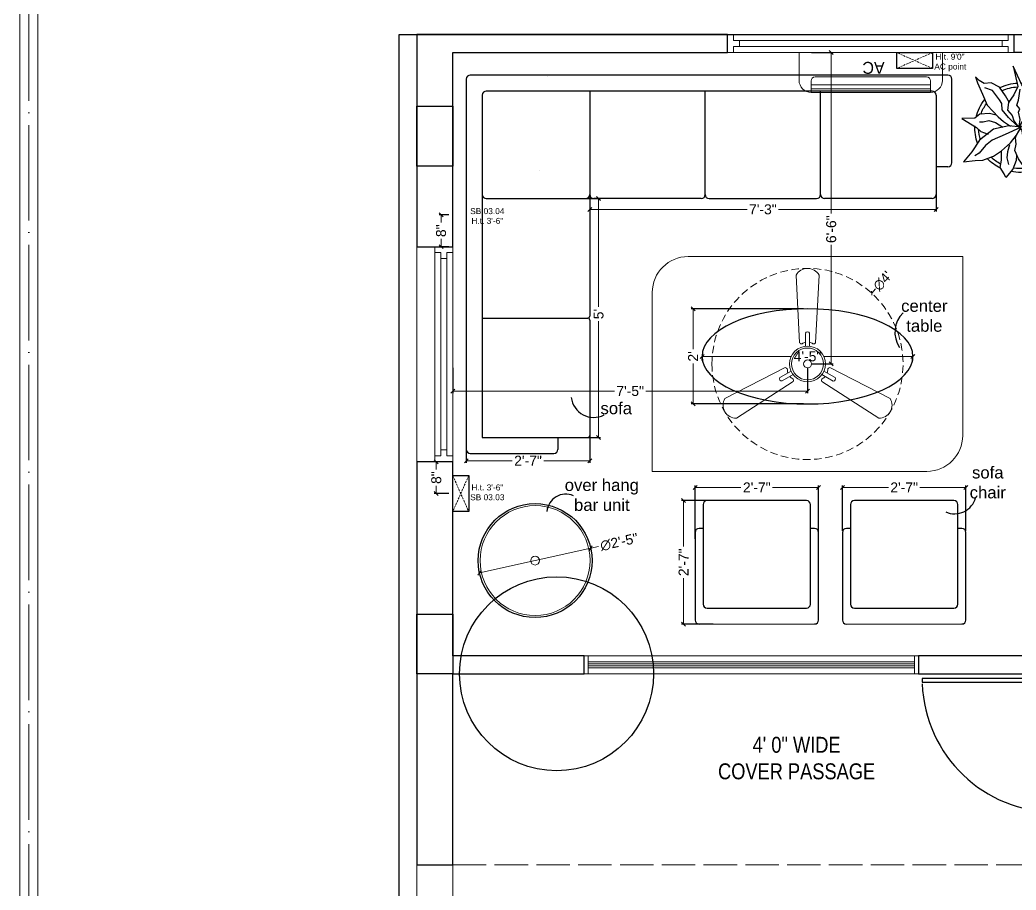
# Model space of a CAD drawing. Header units: millimetres. Extents: x 56222 to 3066687, y -650199 to -121287.
# Drawn here: x 149261.3 to 149511.6, y -178920.4 to -178701.8 of the extents above; entities that cross this region are included whole.
import ezdxf

# ---------------------------------------------------------------- set-up
doc = ezdxf.new("R2010")
doc.units = ezdxf.units.MM
doc.header["$MEASUREMENT"] = 0
doc.header["$PDMODE"] = 35
for name, pattern in [('ACAD_ISO02W100', [15, 12, -3]), ('ACAD_ISO04W100', [30, 24, -3, 0, -3]), ('DASHED', [0.75, 0.5, -0.25]), ('DASHED2', [0.375, 0.25, -0.125])]:
    doc.linetypes.add(name, pattern=pattern)
doc.layers.get('Defpoints').update_dxf_attribs({"color": 220})
doc.layers.add('AR DOOR', color=40, linetype='Continuous')
doc.layers.add('AR ELE-5', color=134, linetype='Continuous')
for name, color, linetype, lineweight in [('COLUMN', 1, 'Continuous', 30), ('dim05', 1, 'Continuous', 13), ('el', 7, 'Continuous', 20), ('ELEC-wires', 1, 'DASHED2', 13), ('Electrical', 84, 'Continuous', 30), ('FIRST FLOOR ( DW_RAIL )', 7, 'Continuous', 9), ('FIRST FLOOR ( TEXT )', 7, 'Continuous', 9), ('FUR', 250, 'Continuous', 0), ('FURNITURE', 32, 'Continuous', 9), ('GROUND FLOOR', 7, 'Continuous', 9), ('Labelling', 1, 'Continuous', 25), ('SECOND FLOOR', 7, 'Continuous', 9), ('SECOND FLOOR  ( PLINE )', 251, 'Continuous', 30), ('SECOND FLOOR ( DW_RAIL )', 7, 'Continuous', 9), ('Text', 7, 'Continuous', 15), ('wall', 7, 'Continuous', 30), ('XX~SLAB ( BEAM )~ ( DIM )', 7, 'Continuous', 9)]:
    doc.layers.add(name, color=color, linetype=linetype, lineweight=lineweight)
doc.layers.add('XX~SLAB ( PLINE )', color=251, linetype='Continuous', plot=False)
doc.styles.add('Arial', font='arial.ttf')
doc.styles.add('century g', font='GOTHIC.TTF')
doc.styles.add('KATHA', font='swissc.ttf')
doc.styles.get("Standard").update_dxf_attribs({"font": 'arial.ttf', "height": 6})
doc.styles.add('style4', font='ARIALN.TTF')
doc.styles.add('TEXT', font='eurr____.ttf')
doc.dimstyles.new('Archana', dxfattribs={"dimtxt": 2, "dimasz": 0.75, "dimexe": 0.5, "dimexo": 0.5, "dimgap": 0, "dimtad": 0, "dimzin": 0, "dimdsep": 46, "dimlunit": 4, "dimtxsty": 'century g', "dimblk": 'OBLIQUE', "dimcen": 0, "dimdle": 1, "dimclrd": 256, "dimclre": 256, "dimclrt": 256, "dimadec": 0, "dimazin": 0, "dimtfac": 1, "dimtofl": 0, "dimtmove": 1, "dimatfit": 3, "dimfxl": 1, "dimfxlon": 1, "dimtolj": 1, "dimtzin": 0, "dimlwd": -1, "dimlwe": -1, "dimarcsym": 0})
doc.dimstyles.new('ISO-25', dxfattribs={"dimtxt": 2.5, "dimasz": 1, "dimexe": 0.5, "dimexo": 1, "dimtad": 0, "dimdec": 1, "dimlunit": 4, "dimtxsty": 'Standard', "dimblk": 'OBLIQUE', "dimcen": 2.5, "dimclrd": 1, "dimclre": 1, "dimclrt": 5, "dimadec": 0, "dimazin": 0, "dimtfac": 1, "dimtdec": 1, "dimtmove": 0, "dimatfit": 3, "dimfxl": 1, "dimlwd": -1, "dimarcsym": 0})

# ---------------------------------------------------------------- blocks, each defined once
blk = doc.blocks.new('*U255')
for points in [[(0, 0), (0, 1120), (-30, 1120), (-30, 0)], [(40, 0), (0, 0), (0, -30), (-10, -30), (-10, -100), (40, -100)], [(-1160, 0), (-1120, 0), (-1120, -30), (-1110, -30), (-1110, -100), (-1160, -100)]]:
    blk.add_lwpolyline(points, close=True)
at = {"layer": 'AR ELE-5', "linetype": 'ByBlock', "ltscale": 15}
blk.add_arc((1.6, -0.7), 1121.6, 92.37301, 179.96526, dxfattribs=at)
blk = doc.blocks.new('_Oblique')
at = {"layer": 'wall', "color": 0, "lineweight": -2}
blk.add_line((-0.5, -0.5), (0.5, 0.5), dxfattribs=at)
blk = doc.blocks.new('*D1003')
at = {"layer": 'Defpoints', "color": 0, "lineweight": 30, "transparency": 16777216}
for p in [(149395.87, -178746.72), (149406.68, -178746.72), (149395.87, -178806.72)]:
    blk.add_point(p, dxfattribs=at)
at = {"layer": 'dim05', "color": 1, "linetype": 'Continuous', "lineweight": -2, "transparency": 16777216}
for p, q in [((149396.87, -178746.72), (149407.18, -178746.72)), ((149396.87, -178806.72), (149407.18, -178806.72))]:
    blk.add_line(p, q, dxfattribs=at)
at = {"layer": 'dim05', "color": 1, "linetype": 'Continuous', "transparency": 16777216}
for p, q in [((149406.68, -178746.72), (149406.68, -178773.94)), ((149406.68, -178806.72), (149406.68, -178777.49))]:
    blk.add_line(p, q, dxfattribs=at)
at = {"layer": 'dim05', "color": 1, "transparency": 16777216}
for p, rotation in [((149406.68, -178746.72), 90), ((149406.68, -178806.72), 270)]:
    blk.add_blockref('_Oblique', p, dxfattribs=dict(at, rotation=rotation))
at = {"layer": 'dim05', "color": 5, "lineweight": 25, "transparency": 16777216, "insert": (149406.68, -178775.72), "char_height": 2.5, "attachment_point": 5, "rotation": 90, "style": 'Arial'}
blk.add_mtext("5'", dxfattribs=at)
blk = doc.blocks.new('*D1004')
at = {"layer": 'Defpoints', "color": 0, "lineweight": 30, "transparency": 16777216}
for p in [(149491.46, -178733.96), (149404.46, -178749.42), (149491.46, -178749.42)]:
    blk.add_point(p, dxfattribs=at)
at = {"layer": 'dim05', "color": 1, "linetype": 'Continuous', "lineweight": -2, "transparency": 16777216}
for p, q in [((149491.46, -178734.96), (149491.46, -178749.92)), ((149404.46, -178748.42), (149404.46, -178748.92))]:
    blk.add_line(p, q, dxfattribs=at)
at = {"layer": 'dim05', "color": 1, "linetype": 'Continuous', "transparency": 16777216}
for p, q in [((149404.46, -178749.42), (149444.02, -178749.42)), ((149491.46, -178749.42), (149451.9, -178749.42))]:
    blk.add_line(p, q, dxfattribs=at)
at = {"layer": 'dim05', "color": 1, "transparency": 16777216, "rotation": 180}
blk.add_blockref('_Oblique', (149404.46, -178749.42), dxfattribs=at)
at = {"layer": 'dim05', "color": 1, "transparency": 16777216}
blk.add_blockref('_Oblique', (149491.46, -178749.42), dxfattribs=at)
at = {"layer": 'dim05', "color": 5, "lineweight": 25, "transparency": 16777216, "insert": (149447.96, -178749.42), "char_height": 2.5, "attachment_point": 5, "style": 'Arial'}
blk.add_mtext('7\'-3"', dxfattribs=at)
blk = doc.blocks.new('*D1005')
at = {"layer": 'Defpoints', "color": 0, "lineweight": 30, "transparency": 16777216}
for p in [(149373.46, -178800.33), (149404.46, -178801.78), (149404.46, -178812.54)]:
    blk.add_point(p, dxfattribs=at)
at = {"layer": 'dim05', "color": 1, "linetype": 'Continuous', "lineweight": -2, "transparency": 16777216}
for p, q in [((149373.46, -178801.33), (149373.46, -178813.04)), ((149404.46, -178802.78), (149404.46, -178813.04))]:
    blk.add_line(p, q, dxfattribs=at)
at = {"layer": 'dim05', "color": 1, "linetype": 'Continuous', "transparency": 16777216}
for p, q in [((149373.46, -178812.54), (149384.99, -178812.54)), ((149404.46, -178812.54), (149392.93, -178812.54))]:
    blk.add_line(p, q, dxfattribs=at)
at = {"layer": 'dim05', "color": 1, "transparency": 16777216, "rotation": 180}
blk.add_blockref('_Oblique', (149373.46, -178812.54), dxfattribs=at)
at = {"layer": 'dim05', "color": 1, "transparency": 16777216}
blk.add_blockref('_Oblique', (149404.46, -178812.54), dxfattribs=at)
at = {"layer": 'dim05', "color": 5, "lineweight": 25, "transparency": 16777216, "insert": (149388.96, -178812.54), "char_height": 2.5, "attachment_point": 5, "style": 'Arial'}
blk.add_mtext('2\'-7"', dxfattribs=at)
blk = doc.blocks.new('*D1006')
at = {"layer": 'Defpoints', "color": 0, "lineweight": 30, "transparency": 16777216}
for p in [(149432.7, -178786.35), (149485.65, -178786.35), (149485.65, -178786.35)]:
    blk.add_point(p, dxfattribs=at)
at = {"layer": 'dim05', "color": 1, "linetype": 'Continuous', "transparency": 16777216}
for p, q in [((149432.7, -178786.35), (149455.18, -178786.35)), ((149485.65, -178786.35), (149463.17, -178786.35))]:
    blk.add_line(p, q, dxfattribs=at)
at = {"layer": 'dim05', "color": 1, "linetype": 'Continuous', "lineweight": -2, "transparency": 16777216}
for p, q in [((149432.7, -178787.35), (149432.7, -178786.85)), ((149485.65, -178787.35), (149485.65, -178786.85))]:
    blk.add_line(p, q, dxfattribs=at)
at = {"layer": 'dim05', "color": 1, "transparency": 16777216, "rotation": 180}
blk.add_blockref('_Oblique', (149432.7, -178786.35), dxfattribs=at)
at = {"layer": 'dim05', "color": 1, "transparency": 16777216}
blk.add_blockref('_Oblique', (149485.65, -178786.35), dxfattribs=at)
at = {"layer": 'dim05', "color": 5, "lineweight": 25, "transparency": 16777216, "insert": (149459.17, -178786.35), "char_height": 2.5, "attachment_point": 5, "style": 'Arial'}
blk.add_mtext('4\'-5"', dxfattribs=at)
blk = doc.blocks.new('*D1007')
at = {"layer": 'Defpoints', "color": 0, "lineweight": 30, "transparency": 16777216}
for p in [(149459.17, -178774.39), (149430.42, -178798.3), (149459.17, -178798.3)]:
    blk.add_point(p, dxfattribs=at)
at = {"layer": 'dim05', "color": 1, "linetype": 'Continuous', "lineweight": -2, "transparency": 16777216}
for p, q in [((149458.17, -178774.39), (149429.92, -178774.39)), ((149458.17, -178798.3), (149429.92, -178798.3))]:
    blk.add_line(p, q, dxfattribs=at)
at = {"layer": 'dim05', "color": 1, "linetype": 'Continuous', "transparency": 16777216}
for p, q in [((149430.42, -178774.39), (149430.42, -178784.55)), ((149430.42, -178798.3), (149430.42, -178788.14))]:
    blk.add_line(p, q, dxfattribs=at)
at = {"layer": 'dim05', "color": 1, "transparency": 16777216}
for p, rotation in [((149430.42, -178774.39), 90), ((149430.42, -178798.3), 270)]:
    blk.add_blockref('_Oblique', p, dxfattribs=dict(at, rotation=rotation))
at = {"layer": 'dim05', "color": 5, "lineweight": 25, "transparency": 16777216, "insert": (149430.42, -178786.35), "char_height": 2.5, "attachment_point": 5, "rotation": 90, "style": 'Arial'}
blk.add_mtext("2'", dxfattribs=at)
blk = doc.blocks.new('*D1008')
at = {"layer": 'Defpoints', "color": 0, "lineweight": 30, "transparency": 16777216}
for p in [(149467.95, -178819.25), (149467.95, -178831.17), (149498.96, -178831.17)]:
    blk.add_point(p, dxfattribs=at)
at = {"layer": 'dim05', "color": 1, "linetype": 'Continuous', "lineweight": -2, "transparency": 16777216}
for p, q in [((149467.95, -178830.17), (149467.95, -178818.75)), ((149498.96, -178830.17), (149498.96, -178818.75))]:
    blk.add_line(p, q, dxfattribs=at)
at = {"layer": 'dim05', "color": 1, "linetype": 'Continuous', "transparency": 16777216}
for p, q in [((149467.95, -178819.25), (149479.49, -178819.25)), ((149498.96, -178819.25), (149487.42, -178819.25))]:
    blk.add_line(p, q, dxfattribs=at)
at = {"layer": 'dim05', "color": 1, "transparency": 16777216, "rotation": 180}
blk.add_blockref('_Oblique', (149467.95, -178819.25), dxfattribs=at)
at = {"layer": 'dim05', "color": 1, "transparency": 16777216}
blk.add_blockref('_Oblique', (149498.96, -178819.25), dxfattribs=at)
at = {"layer": 'dim05', "color": 5, "lineweight": 25, "transparency": 16777216, "insert": (149483.45, -178819.25), "char_height": 2.5, "attachment_point": 5, "style": 'Arial'}
blk.add_mtext('2\'-7"', dxfattribs=at)
blk = doc.blocks.new('*D1009')
at = {"layer": 'Defpoints', "color": 0, "lineweight": 30, "transparency": 16777216}
for p in [(149461.94, -178819.25), (149430.92, -178833.17), (149461.94, -178833.17)]:
    blk.add_point(p, dxfattribs=at)
at = {"layer": 'dim05', "color": 1, "linetype": 'Continuous', "lineweight": -2, "transparency": 16777216}
for p, q in [((149430.92, -178832.17), (149430.92, -178818.75)), ((149461.94, -178832.17), (149461.94, -178818.75))]:
    blk.add_line(p, q, dxfattribs=at)
at = {"layer": 'dim05', "color": 1, "linetype": 'Continuous', "transparency": 16777216}
for p, q in [((149430.92, -178819.25), (149442.46, -178819.25)), ((149461.94, -178819.25), (149450.4, -178819.25))]:
    blk.add_line(p, q, dxfattribs=at)
at = {"layer": 'dim05', "color": 1, "transparency": 16777216, "rotation": 180}
blk.add_blockref('_Oblique', (149430.92, -178819.25), dxfattribs=at)
at = {"layer": 'dim05', "color": 1, "transparency": 16777216}
blk.add_blockref('_Oblique', (149461.94, -178819.25), dxfattribs=at)
at = {"layer": 'dim05', "color": 5, "lineweight": 25, "transparency": 16777216, "insert": (149446.43, -178819.25), "char_height": 2.5, "attachment_point": 5, "style": 'Arial'}
blk.add_mtext('2\'-7"', dxfattribs=at)
blk = doc.blocks.new('*D1010')
at = {"layer": 'Defpoints', "color": 0, "lineweight": 30, "transparency": 16777216}
for p in [(149436.46, -178822.56), (149428.03, -178853.56), (149436.47, -178853.56)]:
    blk.add_point(p, dxfattribs=at)
at = {"layer": 'dim05', "color": 1, "linetype": 'Continuous', "lineweight": -2, "transparency": 16777216}
for p, q in [((149435.46, -178822.56), (149427.53, -178822.56)), ((149435.47, -178853.56), (149427.53, -178853.56))]:
    blk.add_line(p, q, dxfattribs=at)
at = {"layer": 'dim05', "color": 1, "linetype": 'Continuous', "transparency": 16777216}
for p, q in [((149428.03, -178822.56), (149428.03, -178834.09)), ((149428.03, -178853.56), (149428.03, -178842.03))]:
    blk.add_line(p, q, dxfattribs=at)
at = {"layer": 'dim05', "color": 1, "transparency": 16777216}
for p, rotation in [((149428.03, -178822.56), 90), ((149428.03, -178853.56), 270)]:
    blk.add_blockref('_Oblique', p, dxfattribs=dict(at, rotation=rotation))
at = {"layer": 'dim05', "color": 5, "lineweight": 25, "transparency": 16777216, "insert": (149428.03, -178838.06), "char_height": 2.5, "attachment_point": 5, "rotation": 90, "style": 'Arial'}
blk.add_mtext('2\'-7"', dxfattribs=at)
blk = doc.blocks.new('ARPLS010')
at = {"linetype": 'ByBlock'}
for p, q in [((0.121, 0.605), (-0.013, 0.459)), ((0.179, 0.666), (0.121, 0.605)), ((0.174, 0.573), (0.179, 0.666)), ((0.2, 0.432), (0.174, 0.573)), ((-0.278, 0.467), (-0.295, 0.42)), ((-0.248, 0.54), (-0.278, 0.467)), ((-0.182, 0.493), (-0.248, 0.54)), ((-0.222, 0.484), (-0.164, 0.347)), ((-0.125, 0.459), (-0.182, 0.493)), ((-0.072, 0.404), (-0.125, 0.459)), ((-0.013, 0.459), (-0.044, 0.336)), ((0.077, 0.412), (0.091, 0.447)), ((0.091, 0.447), (0.125, 0.522)), ((0.484, 0.459), (0.409, 0.44)), ((0.542, 0.434), (0.484, 0.459)), ((-0.295, 0.42), (-0.302, 0.309)), ((-0.164, 0.347), (-0.139, 0.295)), ((-0.038, 0.302), (-0.072, 0.404)), ((-0.044, 0.336), (-0.049, 0.232)), ((0.082, 0.358), (0.077, 0.412)), ((0.08, 0.288), (0.082, 0.358)), ((0.203, 0.352), (0.2, 0.432)), ((0.204, 0.254), (0.203, 0.352)), ((0.33, 0.38), (0.252, 0.313)), ((0.409, 0.44), (0.33, 0.38)), ((0.425, 0.373), (0.356, 0.269)), ((0.459, 0.303), (0.485, 0.354)), ((0.485, 0.354), (0.533, 0.42)), ((0.533, 0.42), (0.542, 0.434)), ((-0.469, 0.226), (-0.643, 0.216)), ((-0.362, 0.24), (-0.469, 0.226)), ((-0.278, 0.254), (-0.362, 0.24)), ((-0.302, 0.309), (-0.276, 0.258)), ((-0.21, 0.227), (-0.278, 0.254)), ((-0.132, 0.18), (-0.21, 0.227)), ((-0.139, 0.295), (-0.08, 0.131)), ((-0.049, 0.232), (-0.065, 0.135)), ((0.015, 0.209), (0.08, 0.288)), ((0.16, 0.165), (0.204, 0.254)), ((0.252, 0.313), (0.216, 0.287)), ((0.356, 0.269), (0.318, 0.213)), ((0.432, 0.176), (0.459, 0.236)), ((0.459, 0.236), (0.459, 0.303)), ((-0.643, 0.216), (-0.485, 0.134)), ((-0.359, 0.148), (-0.49, 0.172)), ((-0.485, 0.134), (-0.433, 0.051)), ((-0.287, 0.106), (-0.359, 0.148)), ((-0.063, 0.111), (-0.132, 0.18)), ((-0.065, 0.135), (-0.024, 0.018)), ((0.009, 0.005), (0.056, 0.114)), ((0.056, 0.114), (0.015, 0.209)), ((0.068, 0.032), (0.16, 0.165)), ((0.227, 0.157), (0.132, 0.131)), ((0.187, 0.091), (0.297, 0.116)), ((0.318, 0.213), (0.227, 0.157)), ((0.297, 0.116), (0.408, 0.071)), ((0.309, 0.109), (0.368, 0.128)), ((0.368, 0.128), (0.432, 0.176)), ((-0.433, 0.051), (-0.349, -0.011)), ((-0.18, 0.073), (-0.287, 0.106)), ((-0.111, 0.036), (-0.18, 0.073)), ((-0.013, 0.022), (-0.111, 0.036)), ((-0.084, -0.034), (0.007, 0.018)), ((0.003, 0.011), (-0.076, -0.16)), ((-0.024, 0.018), (0.009, 0.005)), ((0.006, -0.002), (0.068, 0.032)), ((0.007, 0.018), (0.02, -0.121)), ((0.017, -0.002), (0.091, 0.009)), ((0.088, 0.065), (0.187, 0.091)), ((0.091, 0.009), (0.173, -0.011)), ((0.173, -0.011), (0.212, 0.004)), ((0.212, 0.004), (0.252, -0.03)), ((0.309, -0.01), (0.43, 0.006)), ((0.408, 0.071), (0.482, 0.024)), ((0.482, 0.024), (0.689, -0.072)), ((-0.464, -0.073), (-0.558, -0.152)), ((-0.366, -0.036), (-0.464, -0.073)), ((-0.306, -0.033), (-0.366, -0.036)), ((-0.349, -0.011), (-0.256, -0.05)), ((-0.259, -0.2), (-0.168, -0.1)), ((-0.256, -0.05), (-0.185, -0.038)), ((-0.185, -0.038), (-0.114, -0.046)), ((-0.168, -0.1), (-0.084, -0.034)), ((-0.114, -0.046), (-0.093, -0.036)), ((0.01, -0.014), (0.017, -0.002)), ((0.078, -0.064), (0.01, -0.014)), ((0.016, -0.023), (0.116, -0.122)), ((0.07, -0.179), (0.018, -0.1)), ((0.138, -0.083), (0.078, -0.064)), ((0.197, -0.135), (0.138, -0.083)), ((0.252, -0.03), (0.309, -0.01)), ((0.37, -0.064), (0.283, -0.123)), ((0.462, -0.021), (0.37, -0.064)), ((0.689, -0.072), (0.462, -0.021)), ((-0.558, -0.152), (-0.517, -0.172)), ((-0.517, -0.172), (-0.447, -0.216)), ((-0.447, -0.216), (-0.363, -0.202)), ((-0.336, -0.142), (-0.413, -0.121)), ((-0.363, -0.202), (-0.263, -0.2)), ((-0.269, -0.135), (-0.336, -0.142)), ((-0.318, -0.29), (-0.259, -0.2)), ((-0.193, -0.113), (-0.269, -0.135)), ((-0.076, -0.16), (-0.138, -0.304)), ((0.02, -0.121), (-0.017, -0.291)), ((0.059, -0.27), (0.005, -0.185)), ((0.121, -0.239), (0.07, -0.179)), ((0.116, -0.122), (0.201, -0.195)), ((0.283, -0.123), (0.197, -0.135)), ((0.201, -0.195), (0.272, -0.198)), ((0.272, -0.198), (0.311, -0.225)), ((0.277, -0.114), (0.357, -0.156)), ((0.357, -0.156), (0.455, -0.226)), ((-0.363, -0.408), (-0.318, -0.29)), ((-0.138, -0.304), (-0.199, -0.38)), ((-0.017, -0.291), (-0.141, -0.446)), ((0.08, -0.342), (0.059, -0.27)), ((0.184, -0.299), (0.121, -0.239)), ((0.141, -0.261), (0.16, -0.336)), ((0.252, -0.362), (0.184, -0.299)), ((0.311, -0.225), (0.415, -0.304)), ((0.415, -0.304), (0.447, -0.388)), ((0.455, -0.226), (0.503, -0.317)), ((0.503, -0.317), (0.494, -0.398)), ((-0.368, -0.496), (-0.363, -0.408)), ((-0.199, -0.38), (-0.287, -0.45)), ((-0.141, -0.446), (-0.269, -0.533)), ((-0.042, -0.432), (-0.071, -0.352)), ((0.002, -0.48), (-0.042, -0.432)), ((0.064, -0.446), (0.066, -0.407)), ((0.066, -0.407), (0.08, -0.342)), ((0.15, -0.445), (0.106, -0.5)), ((0.16, -0.336), (0.15, -0.445)), ((0.376, -0.416), (0.252, -0.362)), ((0.502, -0.472), (0.376, -0.416)), ((0.494, -0.398), (0.528, -0.452)), ((-0.382, -0.625), (-0.368, -0.496)), ((-0.269, -0.533), (-0.382, -0.625)), ((-0.287, -0.45), (-0.314, -0.498)), ((0.104, -0.646), (0.002, -0.48)), ((0.106, -0.5), (0.104, -0.646)), ((0.567, -0.494), (0.502, -0.472)), ((0.528, -0.452), (0.567, -0.494))]:
    blk.add_line(p, q, dxfattribs=at)
for radius, start, end in [(0.5, 87.2367, 107.9154), (0.458, 91.6596, 104.0784), (0.5, 49.0791, 67.0324), (0.5, 126.2799, 152.7042), (0.458, 130.7647, 148.9789), (0.458, 49.8461, 63.9764), (0.5, 164.9216, 191.0302), (0.458, 5.0517, 21.9108), (0.5, 1.3782, 25.7565), (0.458, 169.9629, 188.6517), (0.458, 334.5625, 357.1532), (0.5, 333.6991, 357.5577), (0.5, 205.1623, 226.3204), (0.458, 207.232, 224.0819), (0.458, 252.8522, 267.711), (0.5, 283.5324, 308.8712), (0.458, 289.266, 306.1107), (0.5, 249.553, 272.4234)]:
    blk.add_arc((0, 0), radius, start, end, dxfattribs=at)
blk = doc.blocks.new('*D1015')
at = {"layer": 'Defpoints', "color": 0, "lineweight": 30, "transparency": 16777216}
for p in [(149404.71, -178834.55), (149376.77, -178840.71)]:
    blk.add_point(p, dxfattribs=at)
at = {"layer": 'dim05', "color": 1, "linetype": 'Continuous', "transparency": 16777216}
for p in [(149376.77, -178840.71), (149406.66, -178834.12)]:
    blk.add_line(p, (149404.71, -178834.55), dxfattribs=at)
at = {"layer": 'dim05', "color": 1, "transparency": 16777216}
for p, rotation in [((149404.71, -178834.55), 192.4314332242301), ((149376.77, -178840.71), 12.43143322423015)]:
    blk.add_blockref('_Oblique', p, dxfattribs=dict(at, rotation=rotation))
at = {"layer": 'dim05', "color": 5, "lineweight": 25, "transparency": 16777216, "insert": (149411.85, -178832.98), "char_height": 2.5, "attachment_point": 5, "rotation": 12.4314, "style": 'Arial'}
blk.add_mtext('∅2\'-5"', dxfattribs=at)
blk = doc.blocks.new('6616')
at = {"color": 242, "linetype": 'DASHED', "true_color": 0xcd2027}
for p, q in [((386784.79, -36915.77), (386775.78, -36911.78)), ((386784.79, -36911.78), (386775.78, -36915.77))]:
    blk.add_line(p, q, dxfattribs=at)
at = {"layer": 'ELEC-wires', "color": 5, "linetype": 'ByBlock', "lineweight": 30, "ltscale": 4}
blk.add_lwpolyline([(386775.78, -36911.78), (386784.79, -36911.78), (386784.79, -36915.77), (386775.78, -36915.77)], close=True, dxfattribs=at)
blk = doc.blocks.new('fan')
at = {"layer": 'Electrical', "lineweight": 15, "ltscale": 20}
for p, q in [((3300835.29, -509900.78), (3300836.47, -509923.43)), ((3300841.81, -509923.43), (3300842.99, -509900.78)), ((3300838.47, -509924.57), (3300838.47, -509920.25)), ((3300839.81, -509920.28), (3300839.81, -509924.57)), ((3300831.66, -509931.77), (3300811.45, -509942.07)), ((3300829.93, -509935.08), (3300833.64, -509932.93)), ((3300834.31, -509934.09), (3300830.57, -509936.25)), ((3300847.68, -509936.23), (3300843.97, -509934.09)), ((3300844.64, -509932.93), (3300848.38, -509935.09)), ((3300866.83, -509942.07), (3300846.62, -509931.77)), ((3300815.3, -509948.74), (3300834.33, -509936.39)), ((3300843.95, -509936.39), (3300862.98, -509948.74))]:
    blk.add_line(p, q, dxfattribs=at)
at = {"layer": 'Electrical', "linetype": 'DASHED', "lineweight": 15, "ltscale": 5}
blk.add_circle((3300839.14, -509930.53), 32, dxfattribs=at)
at = {"layer": 'Electrical', "lineweight": 15, "ltscale": 20}
for centre, major_axis, start_param, end_param in [((3300839.14, -509902.94), (3.12, 3.12), -0.272136, 1.842967), ((3300839.13, -509920.5), (0.501, 0.501), -0.465536, 1.983618), ((3300839.14, -509930.53), (4.24, -4.24), 3.14161, 9.424795), ((3300837.1, -509923.08), (0.51, 0.51), 2.863014, 4.257784), ((3300839.14, -509926.42), (2.27, -2.27), 2.565057, 2.951308), ((3300839.14, -509926.42), (2.27, 2.27), 0.19032, 0.57657), ((3300841.18, -509923.08), (0.51, -0.51), 5.167028, 6.561799), ((3300839.14, -509930.53), (3.77, -3.77), 1.749190548672175e-05, 6.283202799085073), ((3300839.14, -509930.53), (0.943, 0.943), 1.570814, 7.853999), ((3300831.67, -509932.49), (0.51, -0.51), 0.978238, 2.373008), ((3300835.59, -509932.58), (2.27, -2.27), 3.855511, 4.241762), ((3300842.69, -509932.58), (2.27, 2.27), 5.183051, 5.569301), ((3300846.61, -509932.49), (0.51, -0.51), 2.339416, 3.734186), ((3300830.46, -509935.55), (0.501, -0.501), 3.199655, 5.648809), ((3300835.59, -509932.58), (2.27, -2.27), 4.659452, 5.045703), ((3300833.71, -509936.02), (0.51, 0.51), -1.325776, 0.068994), ((3300844.57, -509936.02), (0.51, -0.51), 3.072633, 4.467404), ((3300842.69, -509932.58), (2.27, 2.27), 4.37911, 4.765361), ((3300847.83, -509935.54), (0.501, 0.501), 3.723254, 6.172408), ((3300815.25, -509944.32), (3.12, -3.12), 3.393055, 5.508159), ((3300863.03, -509944.32), (3.12, -3.12), 5.48745, 7.602554)]:
    blk.add_ellipse(centre, major_axis=major_axis, ratio=1, start_param=start_param, end_param=end_param, dxfattribs=at)
blk = doc.blocks.new('*D1066')
at = {"layer": 'Defpoints', "color": 0, "lineweight": 30, "transparency": 16777216}
for p in [(149475.29, -178770.46), (149443.06, -178806.03)]:
    blk.add_point(p, dxfattribs=at)
at = {"layer": 'dim05', "transparency": 16777216}
blk.add_line((149476.29, -178769.34), (149475.29, -178770.46), dxfattribs=at)
at = {"layer": 'dim05', "transparency": 16777216, "xscale": 0.75, "yscale": 0.75, "zscale": 0.75, "rotation": 227.8301719994736}
blk.add_blockref('_Oblique', (149475.29, -178770.46), dxfattribs=at)
at = {"layer": 'dim05', "color": 5, "lineweight": 25, "transparency": 16777216, "insert": (149478.05, -178767.41), "char_height": 2.5, "attachment_point": 5, "rotation": 47.8302, "style": 'century g'}
blk.add_mtext("\\A1;∅4'", dxfattribs=at)
blk = doc.blocks.new('*D1068')
at = {"layer": 'Defpoints', "color": 0, "lineweight": 30, "transparency": 16777216}
for p in [(149459.17, -178710.04, -0.13), (149465.13, -178710.04), (149459.17, -178788.24, -0.13)]:
    blk.add_point(p, dxfattribs=at)
at = {"layer": 'dim05', "color": 1, "linetype": 'Continuous', "lineweight": -2, "transparency": 16777216}
for p, q in [((149460.17, -178710.04), (149465.63, -178710.04)), ((149460.17, -178788.24), (149465.63, -178788.24))]:
    blk.add_line(p, q, dxfattribs=at)
at = {"layer": 'dim05', "color": 1, "linetype": 'Continuous', "transparency": 16777216}
for p, q in [((149465.13, -178710.04), (149465.13, -178750.45)), ((149465.13, -178788.24), (149465.13, -178758.36))]:
    blk.add_line(p, q, dxfattribs=at)
at = {"layer": 'dim05', "color": 1, "transparency": 16777216}
for p, rotation in [((149465.13, -178710.04), 90), ((149465.13, -178788.24), 270)]:
    blk.add_blockref('_Oblique', p, dxfattribs=dict(at, rotation=rotation))
at = {"layer": 'dim05', "color": 5, "lineweight": 25, "transparency": 16777216, "insert": (149465.13, -178754.41), "char_height": 2.5, "attachment_point": 5, "rotation": 90, "style": 'Arial'}
blk.add_mtext('6\'-6"', dxfattribs=at)
blk = doc.blocks.new('*D1069')
at = {"layer": 'Defpoints', "color": 0, "lineweight": 30, "transparency": 16777216}
for p in [(149370.07, -178788.24, -0.13), (149459.17, -178788.24, -0.13), (149370.07, -178795.06)]:
    blk.add_point(p, dxfattribs=at)
at = {"layer": 'dim05', "color": 1, "linetype": 'Continuous', "lineweight": -2, "transparency": 16777216}
for p, q in [((149370.07, -178789.24), (149370.07, -178795.56)), ((149459.17, -178789.24), (149459.17, -178795.56))]:
    blk.add_line(p, q, dxfattribs=at)
at = {"layer": 'dim05', "color": 1, "linetype": 'Continuous', "transparency": 16777216}
for p, q in [((149370.07, -178795.06), (149410.68, -178795.06)), ((149459.17, -178795.06), (149418.56, -178795.06))]:
    blk.add_line(p, q, dxfattribs=at)
at = {"layer": 'dim05', "color": 1, "transparency": 16777216, "rotation": 180}
blk.add_blockref('_Oblique', (149370.07, -178795.06), dxfattribs=at)
at = {"layer": 'dim05', "color": 1, "transparency": 16777216}
blk.add_blockref('_Oblique', (149459.17, -178795.06), dxfattribs=at)
at = {"layer": 'dim05', "color": 5, "lineweight": 25, "transparency": 16777216, "insert": (149414.62, -178795.06), "char_height": 2.5, "attachment_point": 5, "style": 'Arial'}
blk.add_mtext('7\'-5"', dxfattribs=at)
blk = doc.blocks.new('*D1074')
at = {"layer": 'Defpoints', "color": 0, "lineweight": 30, "transparency": 16777216}
for p in [(149370.07, -178812.79, -0.13), (149365.92, -178820.79), (149370.07, -178820.79, -0.13)]:
    blk.add_point(p, dxfattribs=at)
at = {"layer": 'dim05', "color": 1, "linetype": 'Continuous', "lineweight": -2, "transparency": 16777216}
for p, q in [((149369.07, -178812.79), (149365.42, -178812.79)), ((149369.07, -178820.79), (149365.42, -178820.79))]:
    blk.add_line(p, q, dxfattribs=at)
at = {"layer": 'dim05', "color": 1, "linetype": 'Continuous', "transparency": 16777216}
for p, q in [((149365.92, -178812.79), (149365.92, -178814.73)), ((149365.92, -178820.79), (149365.92, -178818.86))]:
    blk.add_line(p, q, dxfattribs=at)
at = {"layer": 'dim05', "color": 1, "transparency": 16777216}
for p, rotation in [((149365.92, -178812.79), 90), ((149365.92, -178820.79), 270)]:
    blk.add_blockref('_Oblique', p, dxfattribs=dict(at, rotation=rotation))
at = {"layer": 'dim05', "color": 5, "lineweight": 25, "transparency": 16777216, "insert": (149365.92, -178816.79), "char_height": 2.5, "attachment_point": 5, "rotation": 90, "style": 'Arial'}
blk.add_mtext('8"', dxfattribs=at)
blk = doc.blocks.new('*D1075')
at = {"layer": 'Defpoints', "color": 0, "lineweight": 30, "transparency": 16777216}
for p in [(149367.12, -178750.79), (149370.07, -178750.79, -0.13), (149370.07, -178758.79, -0.13)]:
    blk.add_point(p, dxfattribs=at)
at = {"layer": 'dim05', "color": 1, "linetype": 'Continuous', "lineweight": -2, "transparency": 16777216}
for p, q in [((149369.07, -178750.79), (149366.62, -178750.79)), ((149369.07, -178758.79), (149366.62, -178758.79))]:
    blk.add_line(p, q, dxfattribs=at)
at = {"layer": 'dim05', "color": 1, "linetype": 'Continuous', "transparency": 16777216}
for p, q in [((149367.12, -178750.79), (149367.12, -178752.73)), ((149367.12, -178758.79), (149367.12, -178756.86))]:
    blk.add_line(p, q, dxfattribs=at)
at = {"layer": 'dim05', "color": 1, "transparency": 16777216}
for p, rotation in [((149367.12, -178750.79), 90), ((149367.12, -178758.79), 270)]:
    blk.add_blockref('_Oblique', p, dxfattribs=dict(at, rotation=rotation))
at = {"layer": 'dim05', "color": 5, "lineweight": 25, "transparency": 16777216, "insert": (149367.12, -178754.79), "char_height": 2.5, "attachment_point": 5, "rotation": 90, "style": 'Arial'}
blk.add_mtext('8"', dxfattribs=at)
blk = doc.blocks.new('ac paln')
at = {"layer": 'Electrical', "lineweight": 15}
for p, q in [((389238.69, -37646.36), (389238.69, -37610.34)), ((389238.69, -37610.34), (389245.67, -37610.34)), ((389244.81, -37642.35), (389244.81, -37614.35)), ((389245.81, -37613.35), (389248.68, -37613.35)), ((389246.82, -37643.35), (389246.82, -37613.35)), ((389247.82, -37643.35), (389247.82, -37613.35)), ((389248.68, -37613.35), (389248.68, -37643.35)), ((389248.68, -37643.35), (389248.68, -37613.35)), ((389245.81, -37643.35), (389248.68, -37643.35)), ((389248.68, -37643.35), (389248.68, -37643.35)), ((389245.67, -37646.36), (389238.69, -37646.36))]:
    blk.add_line(p, q, dxfattribs=at)
for centre, start, end in [((389245.67, -37613.35), 0, 90), ((389245.67, -37643.35), 270, 0)]:
    blk.add_arc(centre, 3.01, start, end, dxfattribs=at)
at = {"layer": 'Electrical', "lineweight": 15, "extrusion": (0, 0, -1)}
for centre, start_param, end_param in [((389245.81, -37614.35), -0.785398, 0.785398), ((389245.81, -37642.35), 3.926991, 5.497787)]:
    blk.add_ellipse(centre, major_axis=(-0.71, 0.71), ratio=1, start_param=start_param, end_param=end_param, dxfattribs=at)
at = {"layer": 'Text', "style": 'TEXT'}
blk.add_text('AC', height=3, rotation=270, dxfattribs=at).set_placement((389241.02, -37624.87))

msp = doc.modelspace()

# ---------------------------------------------------------------- linework, layer by layer
at = {"layer": 'COLUMN', "elevation": -0.1256}
for points in [[(149361.0674, -178723.5444), (149370.0674, -178723.5444), (149370.0674, -178738.5444), (149361.0674, -178738.5444)], [(149361.0674, -178851.0444), (149370.0674, -178851.0444), (149370.0674, -178866.0444), (149361.0674, -178866.0444)]]:
    msp.add_lwpolyline(points, close=True, dxfattribs=at)
at = {"layer": 'FIRST FLOOR ( DW_RAIL )', "elevation": -0.1256}
for points in [[(149404.0674, -178866.0444), (149404.0674, -178861.5444)], [(149486.0674, -178861.5444), (149486.0674, -178866.0444)]]:
    msp.add_lwpolyline(points, dxfattribs=at)
for points in [[(149404.0674, -178863.0444), (149486.0674, -178863.0444), (149486.0674, -178863.5444), (149404.0674, -178863.5444)], [(149404.0674, -178864.0444), (149486.0674, -178864.0444), (149486.0674, -178864.5444), (149404.0674, -178864.5444)]]:
    msp.add_lwpolyline(points, close=True, dxfattribs=at)
at = {"layer": 'FUR'}
for p, q in [((149393.7868, -178716.1312, -0.1256), (149393.7868, -178716.1312, -0.1256)), ((149391.7868, -178739.7206, -0.1256), (149391.7868, -178739.7206, -0.1256))]:
    msp.add_line(p, q, dxfattribs=at)
at = {"layer": 'FURNITURE', "lineweight": 30}
for p, q in [((149373.4606, -178716.7158, -0.1256), (149373.4606, -178809.7158, -0.1256)), ((149494.4606, -178715.7158, -0.1256), (149374.4606, -178715.7158, -0.1256)), ((149495.4606, -178737.7158, -0.1256), (149495.4606, -178716.7158, -0.1256)), ((149490.4606, -178719.7158, -0.1256), (149378.4606, -178719.7158, -0.1256)), ((149404.4606, -178719.7158, -0.1256), (149404.4606, -178776.2158, -0.1256)), ((149433.4606, -178745.7158, -0.1256), (149433.4606, -178719.7158, -0.1256)), ((149462.4606, -178745.7158, -0.1256), (149462.4606, -178719.7158, -0.1256)), ((149377.4606, -178720.7158, -0.1256), (149377.4606, -178806.7158, -0.1256)), ((149491.4606, -178720.7158, -0.1256), (149491.4606, -178723.7158, -0.1256)), ((149491.4606, -178723.7158, -0.1256), (149491.4606, -178745.7158, -0.1256)), ((149494.4606, -178738.7158, -0.1256), (149491.4606, -178738.7158, -0.1256)), ((149378.4606, -178746.7158, -0.1256), (149403.4606, -178746.7158, -0.1256)), ((149432.4606, -178746.7158, -0.1256), (149405.4606, -178746.7158, -0.1256)), ((149434.4606, -178746.7158, -0.1256), (149461.4606, -178746.7158, -0.1256)), ((149490.4606, -178746.7158, -0.1256), (149463.4606, -178746.7158, -0.1256)), ((149377.4606, -178776.7158, -0.1256), (149403.9606, -178776.7158, -0.1256)), ((149404.4606, -178777.2158, -0.1256), (149404.4606, -178806.2158, -0.1256)), ((149377.4606, -178806.7158, -0.1256), (149403.9606, -178806.7158, -0.1256)), ((149396.4606, -178806.7158, -0.1256), (149396.4606, -178809.7158, -0.1256)), ((149374.4606, -178810.7158, -0.1256), (149395.4606, -178810.7158, -0.1256))]:
    msp.add_line(p, q, dxfattribs=at)
at = {"layer": 'FURNITURE', "lineweight": 30, "elevation": -0.1256}
for points in [[(149432.9213, -178823.562), (149432.9213, -178848.562, 0.41421356), (149433.9213, -178849.562), (149458.9213, -178849.562, 0.41421356), (149459.9213, -178848.562), (149459.9213, -178845.562), (149459.9213, -178823.562, 0.41421356), (149458.9213, -178822.562), (149433.9213, -178822.562, 0.41421356)], [(149469.9461, -178823.562), (149469.9461, -178848.562, 0.41421356), (149470.9461, -178849.562), (149495.9461, -178849.562, 0.41421356), (149496.9461, -178848.562), (149496.9461, -178845.562), (149496.9461, -178823.562, 0.41421356), (149495.9461, -178822.562), (149470.9461, -178822.562, 0.41421356)]]:
    msp.add_lwpolyline(points, format="xyb", close=True, dxfattribs=at)
for points in [[(149432.9213, -178829.562), (149431.9213, -178829.562, 0.41421356), (149430.9213, -178830.562), (149430.9213, -178852.562, 0.41421356), (149431.9213, -178853.562), (149460.9389, -178853.5511, 0.41421356), (149461.9389, -178852.5511), (149461.9389, -178830.562, 0.41421356), (149460.9389, -178829.562), (149459.9213, -178829.562)], [(149469.9461, -178829.562), (149468.9461, -178829.562, 0.41421356), (149467.9461, -178830.562), (149467.9461, -178852.562, 0.41421356), (149468.9461, -178853.562), (149497.9636, -178853.5511, 0.41421356), (149498.9636, -178852.5511), (149498.9636, -178830.562, 0.41421356), (149497.9636, -178829.562), (149496.9461, -178829.562)]]:
    msp.add_lwpolyline(points, format="xyb", dxfattribs=at)
at = {"layer": 'FURNITURE', "lineweight": 30}
msp.add_circle((149390.7402, -178837.6301, -0.1256), 14.3057, dxfattribs=at)
at = {"layer": 'FURNITURE', "lineweight": 5}
for radius in [13.8057, 1.1095]:
    msp.add_circle((149390.7402, -178837.6301, -0.1256), radius, dxfattribs=at)
at = {"layer": 'FURNITURE', "lineweight": 30}
for centre, radius, start, end in [((149374.4606, -178716.7158, -0.1256), 1, 90, 180), ((149494.4606, -178716.7158, -0.1256), 1, 0, 90), ((149378.4606, -178720.7158, -0.1256), 1, 90, 180), ((149490.4606, -178720.7158, -0.1256), 1, 0, 90), ((149494.4606, -178737.7158, -0.1256), 1, 270, 0), ((149378.4606, -178745.7158, -0.1256), 1, 180, 270), ((149378.4606, -178745.7158, -0.1256), 1, 180, 270), ((149403.4606, -178745.7158, -0.1256), 1, 270, 0), ((149405.4606, -178745.7158, -0.1256), 1, 180, 270), ((149432.4606, -178745.7158, -0.1256), 1, 270, 0), ((149434.4606, -178745.7158, -0.1256), 1, 180, 270), ((149461.4606, -178745.7158, -0.1256), 1, 270, 0), ((149463.4606, -178745.7158, -0.1256), 1, 180, 270), ((149490.4606, -178745.7158, -0.1256), 1, 270, 0), ((149403.9606, -178776.2158, -0.1256), 0.5, 270, 0), ((149403.9606, -178777.2158, -0.1256), 0.5, 0, 90), ((149403.9606, -178806.2158, -0.1256), 0.5, 270, 0), ((149374.4606, -178809.7158, -0.1256), 1, 180, 270), ((149395.4606, -178809.7158, -0.1256), 1, 270, 0)]:
    msp.add_arc(centre, radius, start, end, dxfattribs=at)
at = {"layer": 'FURNITURE', "lineweight": 30, "extrusion": (0, 0, -1)}
msp.add_ellipse((149459.1744, -178786.3459, -0.1256), major_axis=(26.4789, 0), ratio=0.45146768, dxfattribs=at)
at = {"layer": 'GROUND FLOOR'}
for p, q in [((149261.3174, -178665.7944, -0.1256), (149261.3174, -179132.7944, -0.1256)), ((149265.8174, -178670.2944, -0.1256), (149265.8174, -179128.2944, -0.1256))]:
    msp.add_line(p, q, dxfattribs=at)
at = {"layer": 'GROUND FLOOR', "color": 1, "linetype": 'ACAD_ISO04W100', "elevation": -0.1256}
msp.add_lwpolyline([(149761.5673, -178668.0444), (149263.5674, -178668.0444), (149263.5674, -179130.5444), (149761.5674, -179130.5444)], dxfattribs=at)
at = {"layer": 'Labelling', "color": 1}
for centre, radius, start, end in [((149487.9446, -178780.2824, -0.1251), 6.8224, 134.211537, 214.207939), ((149405.4717, -178795.9577, -0.1251), 5.7165, 187.150195, 296.984463), ((149398.4445, -178825.6747, -0.1262), 4.7356, 66.16113, 175.224487), ((149496.1241, -178820.4104, -0.1251), 5.4672, 246.205169, 344.719409)]:
    msp.add_arc(centre, radius, start, end, dxfattribs=at)
at = {"layer": 'SECOND FLOOR'}
for p, q in [((149361.0674, -178705.5444, -0.1256), (149761.5674, -178705.5444, -0.1256)), ((149361.0674, -178705.5444, -0.1256), (149361.0674, -179016.0444, -0.1256)), ((149439.0674, -178705.5444, -0.1256), (149439.0674, -178710.0444, -0.1256)), ((149511.0674, -178705.5444, -0.1256), (149511.0674, -178710.0444, -0.1256)), ((149370.0674, -178861.5444, -0.1256), (149370.0674, -178710.0444, -0.1256)), ((149370.0674, -178710.0444, -0.1256), (149580.0674, -178710.0444, -0.1256)), ((149370.0674, -178758.7944, -0.1256), (149361.0674, -178758.7944, -0.1256)), ((149370.0674, -178812.7944, -0.1256), (149361.0674, -178812.7944, -0.1256)), ((149370.0674, -178861.5444, -0.1256), (149403.0674, -178861.5444, -0.1256)), ((149403.0674, -178866.0444, -0.1256), (149403.0674, -178861.5444, -0.1256)), ((149487.0674, -178861.5444, -0.1256), (149524.5674, -178861.5444, -0.1256)), ((149487.0674, -178866.0444, -0.1256), (149487.0674, -178861.5444, -0.1256)), ((149370.0674, -178866.0444, -0.1256), (149524.5674, -178866.0444, -0.1256)), ((149370.0674, -179016.0444, -0.1256), (149370.0674, -178866.0444, -0.1256)), ((149370.0674, -178914.0444, -0.1256), (149361.0674, -178914.0444, -0.1256))]:
    msp.add_line(p, q, dxfattribs=at)
at = {"layer": 'SECOND FLOOR', "color": 1, "linetype": 'ACAD_ISO02W100', "ltscale": 0.7, "elevation": -0.1256}
msp.add_lwpolyline([(149370.0674, -178914.0444), (149520.0674, -178914.0444)], dxfattribs=at)
at = {"layer": 'SECOND FLOOR  ( PLINE )', "elevation": -0.1256}
for points in [[(149370.0674, -178710.0444), (149439.0674, -178710.0444), (149439.0674, -178705.5444), (149361.0674, -178705.5444), (149361.0674, -178758.7944), (149370.0674, -178758.7944)], [(149580.0674, -178866.0444), (149560.5674, -178866.0444), (149560.5674, -178861.5444), (149580.0674, -178861.5444), (149580.0674, -178710.0444), (149511.0674, -178710.0444), (149511.0674, -178705.5444), (149656.5666, -178705.5444), (149656.5666, -178710.0444), (149584.5674, -178710.0444), (149584.5674, -178861.5444), (149605.5674, -178861.5444), (149605.5674, -178866.0444), (149584.5674, -178866.0444)], [(149403.0674, -178861.5444), (149370.0674, -178861.5444), (149370.0674, -178812.7944), (149365.5674, -178812.7944), (149361.0674, -178812.7944), (149361.0674, -178914.0444), (149370.0674, -178914.0444), (149370.0674, -178866.0444), (149403.0674, -178866.0444)], [(149524.5674, -178861.5444), (149487.0674, -178861.5444), (149487.0674, -178866.0444), (149524.5674, -178866.0444)]]:
    msp.add_lwpolyline(points, close=True, dxfattribs=at)
at = {"layer": 'SECOND FLOOR ( DW_RAIL )', "color": 3, "elevation": -0.1256}
msp.add_lwpolyline([(149511.0674, -178705.5444), (149509.5674, -178705.5444), (149509.5674, -178707.0444), (149508.0674, -178707.0444), (149508.0674, -178708.5444), (149442.0674, -178708.5444), (149442.0674, -178707.0444), (149440.5674, -178707.0444), (149440.5674, -178705.5444), (149439.0674, -178705.5444), (149439.0674, -178710.0444), (149440.5674, -178710.0444), (149440.5674, -178708.5444), (149442.0674, -178708.5444), (149442.0674, -178707.0444), (149508.0674, -178707.0444), (149508.0674, -178708.5444), (149509.5674, -178708.5444), (149509.5674, -178710.0444), (149511.0674, -178710.0444), (149511.0674, -178705.5444), (149439.0674, -178705.5444), (149439.0674, -178710.0444), (149511.0674, -178710.0444)], close=True, dxfattribs=at)
at = {"layer": 'SECOND FLOOR ( DW_RAIL )', "elevation": -0.1256}
msp.add_lwpolyline([(149370.0674, -178812.7944), (149370.0674, -178811.2944), (149368.5674, -178811.2944), (149368.5674, -178809.7944), (149367.0674, -178809.7944), (149367.0674, -178761.7944), (149368.5674, -178761.7944), (149368.5674, -178760.2944), (149370.0674, -178760.2944), (149370.0674, -178758.7944), (149365.5674, -178758.7944), (149365.5674, -178760.2944), (149367.0674, -178760.2944), (149367.0674, -178761.7944), (149368.5674, -178761.7944), (149368.5674, -178809.7944), (149367.0674, -178809.7944), (149367.0674, -178811.2944), (149365.5674, -178811.2944), (149365.5674, -178812.7944), (149370.0674, -178812.7944), (149370.0674, -178758.7944), (149365.5674, -178758.7944), (149365.5674, -178812.7944)], close=True, dxfattribs=at)
at = {"layer": 'XX~SLAB ( BEAM )~ ( DIM )'}
msp.add_line((149370.0674, -178861.5444, -0.1256), (149379.0674, -178861.5444, -0.1256), dxfattribs=at)
at = {"layer": 'XX~SLAB ( BEAM )~ ( DIM )', "color": 9, "true_color": 0xc7c8ca, "elevation": -0.1256}
msp.add_lwpolyline([(149429.1853, -178761.2667), (149498.1634, -178761.2667), (149498.1634, -178806.2191, -0.41421356), (149489.1634, -178815.2191), (149420.1853, -178815.2191), (149420.1853, -178770.2667, -0.41421356)], format="xyb", close=True, dxfattribs=at)
at = {"layer": 'XX~SLAB ( BEAM )~ ( DIM )', "elevation": -0.1256}
msp.add_lwpolyline([(149403.0674, -178861.5444), (149487.0674, -178861.5444), (149487.0674, -178866.0444), (149403.0674, -178866.0444)], close=True, dxfattribs=at)
at = {"layer": 'XX~SLAB ( BEAM )~ ( DIM )', "color": 242, "lineweight": 30, "true_color": 0xcd2027}
msp.add_circle((149396.1359, -178866.0444, -0.1256), 24.3597, dxfattribs=at)
at = {"layer": 'XX~SLAB ( PLINE )', "elevation": -0.1256}
msp.add_lwpolyline([(149356.5674, -178705.5444), (149761.5674, -178705.5444), (149761.5674, -179016.0444), (149752.5674, -179016.0444), (149732.7627, -179016.0444), (149692.4256, -179016.0444), (149667.0674, -179016.0444), (149520.0674, -179016.0444), (149446.8238, -179016.0444), (149356.5674, -179016.0444)], close=True, dxfattribs=at)

# ---------------------------------------------------------------- block references
at = {"xscale": -22.43806280742462, "yscale": 22.43806280742462, "zscale": 22.43806280742462, "rotation": 269.893550954013}
msp.add_blockref('ARPLS010', (149512.4229, -178728.921, -0.1256), dxfattribs=at)
at = {"layer": 'AR DOOR', "linetype": 'ByBlock', "lineweight": -2, "extrusion": (0, 0, -1), "xscale": -0.02999999999996949, "yscale": 0.02999999999996949, "zscale": -0.02999999999996949, "rotation": 270}
msp.add_blockref('*U255', (-149521.5674, -178867.2444, 0.1256), dxfattribs=at)
at = {"layer": 'dim05', "color": 1, "lineweight": 35, "xscale": -0.7500069902881101, "yscale": 0.7500069902881101, "zscale": 0.7500069902881101}
msp.add_blockref('fan', (2625111.6034, 203663.2179, -0.1256), dxfattribs=at)
at = {"layer": 'el', "color": 18, "true_color": 0x000000, "rotation": 270}
msp.add_blockref('ac paln', (187103.4177, 210528.6435, -0.1256), dxfattribs=at)
at = {"layer": 'el', "color": 1}
msp.add_blockref('6616', (-237294.1994, -141798.2606, -0.1256), dxfattribs=at)
at = {"layer": 'el', "color": 1, "rotation": 89.99999999999999}
msp.add_blockref('6616', (112458.2836, -565601.0817, -0.1256), dxfattribs=at)

# ---------------------------------------------------------------- texts
at = {"layer": 'Electrical', "color": 240, "true_color": 0xed1f24, "transparency": 33554687}
for s, p in [('H.t. 9\'0"', (149491.3093, -178711.8283)), ('H.t. 3\'-6"', (149374.7349, -178753.0609, 0.1256)), ('H.t. 3\'-6"', (149374.7349, -178820.0086, 0.1256))]:
    msp.add_text(s, height=1.5, dxfattribs=at).set_placement(p)
at = {"layer": 'Electrical', "color": 5, "transparency": 33554687}
for s, p in [('AC point', (149491.0274, -178714.2984)), ('SB 03.04', (149374.4227, -178750.6168, 0.1256)), ('SB 03.03', (149374.4227, -178822.471, 0.1256))]:
    msp.add_text(s, height=1.5, dxfattribs=at).set_placement(p)
at = {"layer": 'FIRST FLOOR ( TEXT )', "insert": (149456.4284, -178887.2505, -0.1256), "char_height": 4, "attachment_point": 5, "style": 'KATHA'}
msp.add_mtext('4\' 0" WIDE \\PCOVER PASSAGE', dxfattribs=at)
at = {"layer": 'Labelling', "color": 1, "char_height": 3, "width": 33.454272, "attachment_point": 5, "style": 'style4'}
for s, insert in [('\\A1;\\pxt6;{\\fArial|b0|i0|c0|p34;center \\P\\ptz;table}', (149488.5141, -178776.1767, -0.1256)), ('\\A1;{\\fArial|b0|i0|c0|p34;sofa}', (149411.1239, -178799.3867, -0.1256)), ('\\A1;{\\fArial|b0|i0|c0|p34;sofa \\Pchair}', (149504.4563, -178818.028, -0.1256)), ('\\A1;{\\fArial|b0|i0|c0|p34;over hang \\Pbar unit}', (149407.5001, -178821.173, -0.1256))]:
    msp.add_mtext(s, dxfattribs=dict(at, insert=insert))

# ---------------------------------------------------------------- dimensions: what is measured, and where the dimension line sits
at = {"layer": 'dim05', "color": 27, "lineweight": 25, "true_color": 0x7d5120}
for base, p1, p2, picture, middle in [((149465.1281, -178710.0444), (149459.1744, -178788.2429, -0.1256), (149459.1744, -178710.0444, -0.1256), '*D1068', (149465.1281, -178754.4083)), ((149406.6836, -178746.7158, -0.1256), (149395.8747, -178806.7158, -0.1256), (149395.8747, -178746.7158, -0.1256), '*D1003', (149406.6836, -178775.7158, -0.1256))]:
    dim = msp.add_linear_dim(base=base, p1=p1, p2=p2, angle=90, dimstyle='ISO-25', override={"dimtxsty": 'Arial'}, dxfattribs=at)
    dim.commit()
    dim.dimension.update_dxf_attribs({"geometry": picture, "text_midpoint": middle, "dimtype": 160})
for base, p1, p2, override, picture, middle in [((149491.4606, -178749.4239, -0.1256), (149404.4606, -178749.4239, -0.1256), (149491.4606, -178733.9631, -0.1256), {"dimtxsty": 'Arial'}, '*D1004', (149447.9606, -178749.4239, -0.1256)), ((149370.0674, -178795.0641), (149459.1744, -178788.2429, -0.1256), (149370.0674, -178788.2429, -0.1256), {"dimdec": 0, "dimtxsty": 'Arial'}, '*D1069', (149414.6209, -178795.0641)), ((149404.4606, -178812.5375, -0.1256), (149373.4606, -178800.3273, -0.1256), (149404.4606, -178801.7783, -0.1256), {"dimtxsty": 'Arial'}, '*D1005', (149388.9606, -178812.5375, -0.1256)), ((149461.9389, -178819.2457, -0.1256), (149430.9213, -178833.1726, -0.1256), (149461.9389, -178833.1726, -0.1256), {"dimdec": 0, "dimtxsty": 'Arial'}, '*D1009', (149446.4301, -178819.2457, -0.1256)), ((149467.9461, -178819.2457, -0.1256), (149498.9636, -178831.1683, -0.1256), (149467.9461, -178831.1683, -0.1256), {"dimdec": 0, "dimtxsty": 'Arial'}, '*D1008', (149483.4549, -178819.2457, -0.1256))]:
    dim = msp.add_linear_dim(base=base, p1=p1, p2=p2, dimstyle='ISO-25', override=override, dxfattribs=at)
    dim.commit()
    dim.dimension.update_dxf_attribs({"geometry": picture, "text_midpoint": middle})
for base, p1, p2, angle, override, picture, middle in [((149367.1163, -178750.7944), (149370.0674, -178758.7944, -0.1256), (149370.0674, -178750.7944, -0.1256), 90, {"dimtxsty": 'Arial'}, '*D1075', (149367.1163, -178754.7944)), ((149430.4247, -178798.3003, -0.1256), (149459.1744, -178774.3916, -0.1256), (149459.1744, -178798.3003, -0.1256), 270, {"dimdec": 0, "dimtxsty": 'Arial'}, '*D1007', (149430.4247, -178786.3459, -0.1256)), ((149485.6533, -178786.3459, -0.1256), (149432.6955, -178786.3459, -0.1256), (149485.6533, -178786.3459, -0.1256), 180, {"dimdec": 0, "dimtxsty": 'Arial'}, '*D1006', (149459.1744, -178786.3459, -0.1256)), ((149365.9196, -178820.7944), (149370.0674, -178812.7944, -0.1256), (149370.0674, -178820.7944, -0.1256), 90, {"dimtxsty": 'Arial'}, '*D1074', (149365.9196, -178816.7944)), ((149428.0268, -178853.5603, -0.1256), (149436.4615, -178822.562, -0.1256), (149436.4732, -178853.5603, -0.1256), 270, {"dimdec": 0, "dimtxsty": 'Arial'}, '*D1010', (149428.0268, -178838.0611, -0.1256))]:
    dim = msp.add_linear_dim(base=base, p1=p1, p2=p2, angle=angle, dimstyle='ISO-25', override=override, dxfattribs=at)
    dim.commit()
    dim.dimension.update_dxf_attribs({"geometry": picture, "text_midpoint": middle})
for p1, p2, dimstyle, override, picture, middle in [((149443.0625, -178806.0307, -0.1256), (149475.2863, -178770.4551, -0.1256), 'Archana', {"dimtxt": 2.5, "dimclrt": 5}, '*D1066', (149478.0481, -178767.4061, -0.1256)), ((149376.7699, -178840.7097, -0.1256), (149404.7105, -178834.5505, -0.1256), 'ISO-25', {"dimdec": 0, "dimtxsty": 'Arial'}, '*D1015', (149411.847, -178832.9773, -0.1256))]:
    dim = msp.add_diameter_dim_2p(p1=p1, p2=p2, dimstyle=dimstyle, override=override, dxfattribs=at)
    dim.commit()
    dim.dimension.update_dxf_attribs({"geometry": picture, "text_midpoint": middle})

doc.saveas('drawing.dxf')
